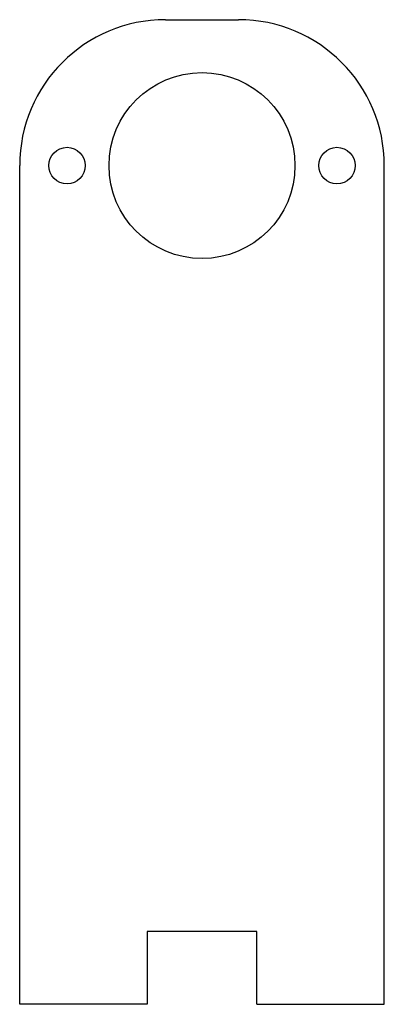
# Model space of a CAD drawing. Header units: inches. Extents: x 0 to 50, y 0 to 135.
import ezdxf

# ---------------------------------------------------------------- set-up
doc = ezdxf.new("R2010")
doc.units = ezdxf.units.IN
doc.header["$MEASUREMENT"] = 0

msp = doc.modelspace()

# ---------------------------------------------------------------- linework, layer by layer
for p, q in [((20, 135), (30, 135)), ((0, 0), (0, 115)), ((50, 0), (50, 115)), ((32.5, 10), (17.5, 10)), ((17.5, 10), (17.5, 0)), ((32.5, 0), (32.5, 10)), ((17.5, 0), (0, 0)), ((32.5, 0), (50, 0))]:
    msp.add_line(p, q)
for centre, radius in [((25, 115), 12.75), ((6.5, 115), 2.5), ((43.5, 115), 2.5)]:
    msp.add_circle(centre, radius)
for centre, start, end in [((30, 115), 0, 90), ((20, 115), 90, 180)]:
    msp.add_arc(centre, 20, start, end)

doc.saveas('drawing.dxf')
